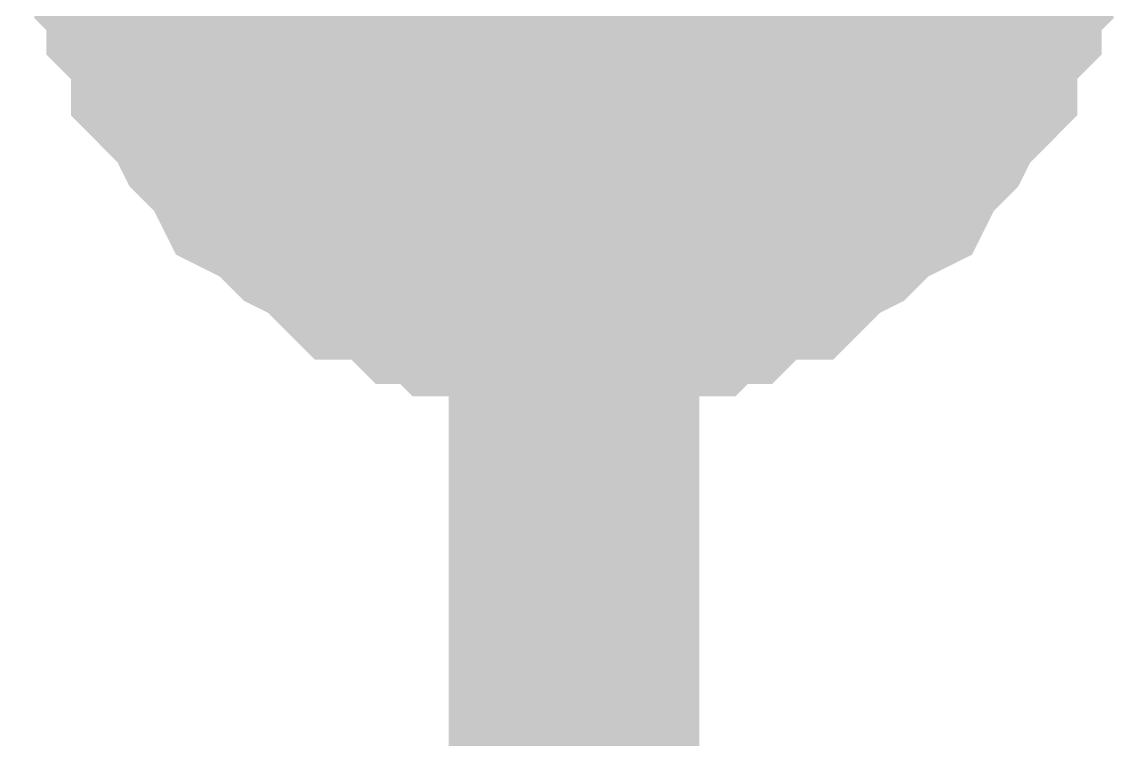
# Model space of a CAD drawing. Header units: inches. Extents: x 0 to 31.5, y 0 to 22.3.
# Drawn here: x 10.2753 to 10.3273, y 12.9581 to 12.9919 of the extents above; entities that cross this region are included whole.
import ezdxf

# ---------------------------------------------------------------- set-up
doc = ezdxf.new("R2010")
doc.units = ezdxf.units.IN
doc.header["$MEASUREMENT"] = 0
doc.layers.add('Sheet', color=255, linetype='Continuous')

msp = doc.modelspace()

# ---------------------------------------------------------------- linework, layer by layer
at = {"layer": 'Sheet'}
msp.add_lwpolyline([(10.29, 13, 0.02, 0.02, 1), (10.31, 13, 0.02, 0.02, 1)], format="xyseb", close=True, dxfattribs=at)
for points in [[(10.301345, 12.899797, 0.0118, 0.0118, 0), (10.301345, 12.999719, 0.0118, 0.0118, 0)], [(10.301345, 12.97962, 0.0118, 0.0118, 0), (10.300197, 12.97962, 0.0118, 0.0118, 0), (10.299049, 12.97962, 0.0118, 0.0118, 0), (10.298474, 12.97962, 0.0118, 0.0118, 0), (10.297326, 12.980194, 0.0118, 0.0118, 0), (10.296178, 12.980194, 0.0118, 0.0118, 0), (10.295604, 12.980768, 0.0118, 0.0118, 0), (10.294455, 12.980768, 0.0118, 0.0118, 0), (10.293881, 12.981343, 0.0118, 0.0118, 0), (10.292733, 12.981917, 0.0118, 0.0118, 0), (10.291585, 12.981917, 0.0118, 0.0118, 0), (10.29101, 12.982491, 0.0118, 0.0118, 0), (10.290436, 12.983066, 0.0118, 0.0118, 0), (10.289288, 12.98364, 0.0118, 0.0118, 0), (10.288714, 12.984214, 0.0118, 0.0118, 0), (10.28814, 12.984788, 0.0118, 0.0118, 0), (10.286991, 12.985363, 0.0118, 0.0118, 0), (10.286417, 12.986511, 0.0118, 0.0118, 0), (10.285843, 12.987085, 0.0118, 0.0118, 0), (10.285269, 12.98766, 0.0118, 0.0118, 0), (10.284695, 12.988808, 0.0118, 0.0118, 0), (10.284121, 12.989382, 0.0118, 0.0118, 0), (10.283547, 12.989957, 0.0118, 0.0118, 0), (10.283547, 12.991105, 0.0118, 0.0118, 0), (10.282972, 12.992254, 0.0118, 0.0118, 0), (10.282398, 12.992828, 0.0118, 0.0118, 0), (10.282398, 12.993977, 0.0118, 0.0118, 0), (10.281824, 12.994551, 0.0118, 0.0118, 0), (10.281824, 12.995699, 0.0118, 0.0118, 0), (10.28125, 12.996848, 0.0118, 0.0118, 0), (10.28125, 12.997422, 0.0118, 0.0118, 0), (10.28125, 12.998571, 0.0118, 0.0118, 0)], [(10.301345, 12.97962, 0.0118, 0.0118, 0), (10.300197, 12.97962, 0.0118, 0.0118, 0), (10.299049, 12.97962, 0.0118, 0.0118, 0), (10.298474, 12.97962, 0.0118, 0.0118, 0), (10.297326, 12.980194, 0.0118, 0.0118, 0), (10.296178, 12.980194, 0.0118, 0.0118, 0), (10.295604, 12.980768, 0.0118, 0.0118, 0), (10.294455, 12.980768, 0.0118, 0.0118, 0), (10.293881, 12.981343, 0.0118, 0.0118, 0), (10.292733, 12.981917, 0.0118, 0.0118, 0), (10.291585, 12.981917, 0.0118, 0.0118, 0), (10.29101, 12.982491, 0.0118, 0.0118, 0), (10.290436, 12.983066, 0.0118, 0.0118, 0), (10.289288, 12.98364, 0.0118, 0.0118, 0), (10.288714, 12.984214, 0.0118, 0.0118, 0), (10.28814, 12.984788, 0.0118, 0.0118, 0), (10.286991, 12.985363, 0.0118, 0.0118, 0), (10.286417, 12.986511, 0.0118, 0.0118, 0), (10.285843, 12.987085, 0.0118, 0.0118, 0), (10.285269, 12.98766, 0.0118, 0.0118, 0), (10.284695, 12.988808, 0.0118, 0.0118, 0), (10.284121, 12.989382, 0.0118, 0.0118, 0), (10.283547, 12.989957, 0.0118, 0.0118, 0), (10.283547, 12.991105, 0.0118, 0.0118, 0), (10.282972, 12.992254, 0.0118, 0.0118, 0), (10.282398, 12.992828, 0.0118, 0.0118, 0), (10.282398, 12.993977, 0.0118, 0.0118, 0), (10.281824, 12.994551, 0.0118, 0.0118, 0), (10.281824, 12.995699, 0.0118, 0.0118, 0), (10.28125, 12.996848, 0.0118, 0.0118, 0), (10.28125, 12.997422, 0.0118, 0.0118, 0), (10.28125, 12.998571, 0.0118, 0.0118, 0)], [(10.301345, 12.97962, 0.0118, 0.0118, 0), (10.300197, 12.97962, 0.0118, 0.0118, 0), (10.299049, 12.97962, 0.0118, 0.0118, 0), (10.298474, 12.97962, 0.0118, 0.0118, 0), (10.297326, 12.980194, 0.0118, 0.0118, 0), (10.296178, 12.980194, 0.0118, 0.0118, 0), (10.295604, 12.980768, 0.0118, 0.0118, 0), (10.294455, 12.980768, 0.0118, 0.0118, 0), (10.293881, 12.981343, 0.0118, 0.0118, 0), (10.292733, 12.981917, 0.0118, 0.0118, 0), (10.291585, 12.981917, 0.0118, 0.0118, 0), (10.29101, 12.982491, 0.0118, 0.0118, 0), (10.290436, 12.983066, 0.0118, 0.0118, 0), (10.289288, 12.98364, 0.0118, 0.0118, 0), (10.288714, 12.984214, 0.0118, 0.0118, 0), (10.28814, 12.984788, 0.0118, 0.0118, 0), (10.286991, 12.985363, 0.0118, 0.0118, 0), (10.286417, 12.986511, 0.0118, 0.0118, 0), (10.285843, 12.987085, 0.0118, 0.0118, 0), (10.285269, 12.98766, 0.0118, 0.0118, 0), (10.284695, 12.988808, 0.0118, 0.0118, 0), (10.284121, 12.989382, 0.0118, 0.0118, 0), (10.283547, 12.989957, 0.0118, 0.0118, 0), (10.283547, 12.991105, 0.0118, 0.0118, 0), (10.282972, 12.992254, 0.0118, 0.0118, 0), (10.282398, 12.992828, 0.0118, 0.0118, 0), (10.282398, 12.993977, 0.0118, 0.0118, 0), (10.281824, 12.994551, 0.0118, 0.0118, 0), (10.281824, 12.995699, 0.0118, 0.0118, 0), (10.28125, 12.996848, 0.0118, 0.0118, 0), (10.28125, 12.997422, 0.0118, 0.0118, 0), (10.28125, 12.998571, 0.0118, 0.0118, 0)], [(10.301345, 12.97962, 0.0118, 0.0118, 0), (10.300197, 12.97962, 0.0118, 0.0118, 0), (10.299049, 12.97962, 0.0118, 0.0118, 0), (10.298474, 12.97962, 0.0118, 0.0118, 0), (10.297326, 12.980194, 0.0118, 0.0118, 0), (10.296178, 12.980194, 0.0118, 0.0118, 0), (10.295604, 12.980768, 0.0118, 0.0118, 0), (10.294455, 12.980768, 0.0118, 0.0118, 0), (10.293881, 12.981343, 0.0118, 0.0118, 0), (10.292733, 12.981917, 0.0118, 0.0118, 0), (10.291585, 12.981917, 0.0118, 0.0118, 0), (10.29101, 12.982491, 0.0118, 0.0118, 0), (10.290436, 12.983066, 0.0118, 0.0118, 0), (10.289288, 12.98364, 0.0118, 0.0118, 0), (10.288714, 12.984214, 0.0118, 0.0118, 0), (10.28814, 12.984788, 0.0118, 0.0118, 0), (10.286991, 12.985363, 0.0118, 0.0118, 0), (10.286417, 12.986511, 0.0118, 0.0118, 0), (10.285843, 12.987085, 0.0118, 0.0118, 0), (10.285269, 12.98766, 0.0118, 0.0118, 0), (10.284695, 12.988808, 0.0118, 0.0118, 0), (10.284121, 12.989382, 0.0118, 0.0118, 0), (10.283547, 12.989957, 0.0118, 0.0118, 0), (10.283547, 12.991105, 0.0118, 0.0118, 0), (10.282972, 12.992254, 0.0118, 0.0118, 0), (10.282398, 12.992828, 0.0118, 0.0118, 0), (10.282398, 12.993977, 0.0118, 0.0118, 0), (10.281824, 12.994551, 0.0118, 0.0118, 0), (10.281824, 12.995699, 0.0118, 0.0118, 0), (10.28125, 12.996848, 0.0118, 0.0118, 0), (10.28125, 12.997422, 0.0118, 0.0118, 0), (10.28125, 12.998571, 0.0118, 0.0118, 0)], [(10.32144, 12.998571, 0.0118, 0.0118, 0), (10.32144, 12.997422, 0.0118, 0.0118, 0), (10.32144, 12.996848, 0.0118, 0.0118, 0), (10.320866, 12.995699, 0.0118, 0.0118, 0), (10.320866, 12.994551, 0.0118, 0.0118, 0), (10.320292, 12.993977, 0.0118, 0.0118, 0), (10.320292, 12.992828, 0.0118, 0.0118, 0), (10.319718, 12.992254, 0.0118, 0.0118, 0), (10.319144, 12.991105, 0.0118, 0.0118, 0), (10.319144, 12.989957, 0.0118, 0.0118, 0), (10.31857, 12.989382, 0.0118, 0.0118, 0), (10.317995, 12.988808, 0.0118, 0.0118, 0), (10.317421, 12.98766, 0.0118, 0.0118, 0), (10.316847, 12.987085, 0.0118, 0.0118, 0), (10.316273, 12.986511, 0.0118, 0.0118, 0), (10.315699, 12.985363, 0.0118, 0.0118, 0), (10.314551, 12.984788, 0.0118, 0.0118, 0), (10.313976, 12.984214, 0.0118, 0.0118, 0), (10.313402, 12.98364, 0.0118, 0.0118, 0), (10.312254, 12.983066, 0.0118, 0.0118, 0), (10.31168, 12.982491, 0.0118, 0.0118, 0), (10.311106, 12.981917, 0.0118, 0.0118, 0), (10.309957, 12.981917, 0.0118, 0.0118, 0), (10.308809, 12.981343, 0.0118, 0.0118, 0), (10.308235, 12.980768, 0.0118, 0.0118, 0), (10.307087, 12.980768, 0.0118, 0.0118, 0), (10.306512, 12.980194, 0.0118, 0.0118, 0), (10.305364, 12.980194, 0.0118, 0.0118, 0), (10.304216, 12.97962, 0.0118, 0.0118, 0), (10.303642, 12.97962, 0.0118, 0.0118, 0), (10.302493, 12.97962, 0.0118, 0.0118, 0), (10.301345, 12.97962, 0.0118, 0.0118, 0)], [(10.32144, 12.998571, 0.0118, 0.0118, 0), (10.32144, 12.997422, 0.0118, 0.0118, 0), (10.32144, 12.996848, 0.0118, 0.0118, 0), (10.320866, 12.995699, 0.0118, 0.0118, 0), (10.320866, 12.994551, 0.0118, 0.0118, 0), (10.320292, 12.993977, 0.0118, 0.0118, 0), (10.320292, 12.992828, 0.0118, 0.0118, 0), (10.319718, 12.992254, 0.0118, 0.0118, 0), (10.319144, 12.991105, 0.0118, 0.0118, 0), (10.319144, 12.989957, 0.0118, 0.0118, 0), (10.31857, 12.989382, 0.0118, 0.0118, 0), (10.317995, 12.988808, 0.0118, 0.0118, 0), (10.317421, 12.98766, 0.0118, 0.0118, 0), (10.316847, 12.987085, 0.0118, 0.0118, 0), (10.316273, 12.986511, 0.0118, 0.0118, 0), (10.315699, 12.985363, 0.0118, 0.0118, 0), (10.314551, 12.984788, 0.0118, 0.0118, 0), (10.313976, 12.984214, 0.0118, 0.0118, 0), (10.313402, 12.98364, 0.0118, 0.0118, 0), (10.312254, 12.983066, 0.0118, 0.0118, 0), (10.31168, 12.982491, 0.0118, 0.0118, 0), (10.311106, 12.981917, 0.0118, 0.0118, 0), (10.309957, 12.981917, 0.0118, 0.0118, 0), (10.308809, 12.981343, 0.0118, 0.0118, 0), (10.308235, 12.980768, 0.0118, 0.0118, 0), (10.307087, 12.980768, 0.0118, 0.0118, 0), (10.306512, 12.980194, 0.0118, 0.0118, 0), (10.305364, 12.980194, 0.0118, 0.0118, 0), (10.304216, 12.97962, 0.0118, 0.0118, 0), (10.303642, 12.97962, 0.0118, 0.0118, 0), (10.302493, 12.97962, 0.0118, 0.0118, 0), (10.301345, 12.97962, 0.0118, 0.0118, 0)], [(10.32144, 12.998571, 0.0118, 0.0118, 0), (10.32144, 12.997422, 0.0118, 0.0118, 0), (10.32144, 12.996848, 0.0118, 0.0118, 0), (10.320866, 12.995699, 0.0118, 0.0118, 0), (10.320866, 12.994551, 0.0118, 0.0118, 0), (10.320292, 12.993977, 0.0118, 0.0118, 0), (10.320292, 12.992828, 0.0118, 0.0118, 0), (10.319718, 12.992254, 0.0118, 0.0118, 0), (10.319144, 12.991105, 0.0118, 0.0118, 0), (10.319144, 12.989957, 0.0118, 0.0118, 0), (10.31857, 12.989382, 0.0118, 0.0118, 0), (10.317995, 12.988808, 0.0118, 0.0118, 0), (10.317421, 12.98766, 0.0118, 0.0118, 0), (10.316847, 12.987085, 0.0118, 0.0118, 0), (10.316273, 12.986511, 0.0118, 0.0118, 0), (10.315699, 12.985363, 0.0118, 0.0118, 0), (10.314551, 12.984788, 0.0118, 0.0118, 0), (10.313976, 12.984214, 0.0118, 0.0118, 0), (10.313402, 12.98364, 0.0118, 0.0118, 0), (10.312254, 12.983066, 0.0118, 0.0118, 0), (10.31168, 12.982491, 0.0118, 0.0118, 0), (10.311106, 12.981917, 0.0118, 0.0118, 0), (10.309957, 12.981917, 0.0118, 0.0118, 0), (10.308809, 12.981343, 0.0118, 0.0118, 0), (10.308235, 12.980768, 0.0118, 0.0118, 0), (10.307087, 12.980768, 0.0118, 0.0118, 0), (10.306512, 12.980194, 0.0118, 0.0118, 0), (10.305364, 12.980194, 0.0118, 0.0118, 0), (10.304216, 12.97962, 0.0118, 0.0118, 0), (10.303642, 12.97962, 0.0118, 0.0118, 0), (10.302493, 12.97962, 0.0118, 0.0118, 0), (10.301345, 12.97962, 0.0118, 0.0118, 0)], [(10.32144, 12.998571, 0.0118, 0.0118, 0), (10.32144, 12.997422, 0.0118, 0.0118, 0), (10.32144, 12.996848, 0.0118, 0.0118, 0), (10.320866, 12.995699, 0.0118, 0.0118, 0), (10.320866, 12.994551, 0.0118, 0.0118, 0), (10.320292, 12.993977, 0.0118, 0.0118, 0), (10.320292, 12.992828, 0.0118, 0.0118, 0), (10.319718, 12.992254, 0.0118, 0.0118, 0), (10.319144, 12.991105, 0.0118, 0.0118, 0), (10.319144, 12.989957, 0.0118, 0.0118, 0), (10.31857, 12.989382, 0.0118, 0.0118, 0), (10.317995, 12.988808, 0.0118, 0.0118, 0), (10.317421, 12.98766, 0.0118, 0.0118, 0), (10.316847, 12.987085, 0.0118, 0.0118, 0), (10.316273, 12.986511, 0.0118, 0.0118, 0), (10.315699, 12.985363, 0.0118, 0.0118, 0), (10.314551, 12.984788, 0.0118, 0.0118, 0), (10.313976, 12.984214, 0.0118, 0.0118, 0), (10.313402, 12.98364, 0.0118, 0.0118, 0), (10.312254, 12.983066, 0.0118, 0.0118, 0), (10.31168, 12.982491, 0.0118, 0.0118, 0), (10.311106, 12.981917, 0.0118, 0.0118, 0), (10.309957, 12.981917, 0.0118, 0.0118, 0), (10.308809, 12.981343, 0.0118, 0.0118, 0), (10.308235, 12.980768, 0.0118, 0.0118, 0), (10.307087, 12.980768, 0.0118, 0.0118, 0), (10.306512, 12.980194, 0.0118, 0.0118, 0), (10.305364, 12.980194, 0.0118, 0.0118, 0), (10.304216, 12.97962, 0.0118, 0.0118, 0), (10.303642, 12.97962, 0.0118, 0.0118, 0), (10.302493, 12.97962, 0.0118, 0.0118, 0), (10.301345, 12.97962, 0.0118, 0.0118, 0)], [(10.301345, 12.97962, 0.0039, 0.0039, 0), (10.300197, 12.97962, 0.0039, 0.0039, 0), (10.299049, 12.97962, 0.0039, 0.0039, 0), (10.298474, 12.97962, 0.0039, 0.0039, 0), (10.297326, 12.980194, 0.0039, 0.0039, 0), (10.296178, 12.980194, 0.0039, 0.0039, 0), (10.295604, 12.980768, 0.0039, 0.0039, 0), (10.294455, 12.980768, 0.0039, 0.0039, 0), (10.293881, 12.981343, 0.0039, 0.0039, 0), (10.292733, 12.981917, 0.0039, 0.0039, 0), (10.291585, 12.981917, 0.0039, 0.0039, 0), (10.29101, 12.982491, 0.0039, 0.0039, 0), (10.290436, 12.983066, 0.0039, 0.0039, 0), (10.289288, 12.98364, 0.0039, 0.0039, 0), (10.288714, 12.984214, 0.0039, 0.0039, 0), (10.28814, 12.984788, 0.0039, 0.0039, 0), (10.286991, 12.985363, 0.0039, 0.0039, 0), (10.286417, 12.986511, 0.0039, 0.0039, 0), (10.285843, 12.987085, 0.0039, 0.0039, 0), (10.285269, 12.98766, 0.0039, 0.0039, 0), (10.284695, 12.988808, 0.0039, 0.0039, 0), (10.284121, 12.989382, 0.0039, 0.0039, 0), (10.283547, 12.989957, 0.0039, 0.0039, 0), (10.283547, 12.991105, 0.0039, 0.0039, 0), (10.282972, 12.992254, 0.0039, 0.0039, 0), (10.282398, 12.992828, 0.0039, 0.0039, 0), (10.282398, 12.993977, 0.0039, 0.0039, 0)], [(10.301345, 12.97962, 0.0039, 0.0039, 0), (10.300197, 12.97962, 0.0039, 0.0039, 0), (10.299049, 12.97962, 0.0039, 0.0039, 0), (10.298474, 12.97962, 0.0039, 0.0039, 0), (10.297326, 12.980194, 0.0039, 0.0039, 0), (10.296178, 12.980194, 0.0039, 0.0039, 0), (10.295604, 12.980768, 0.0039, 0.0039, 0), (10.294455, 12.980768, 0.0039, 0.0039, 0), (10.293881, 12.981343, 0.0039, 0.0039, 0), (10.292733, 12.981917, 0.0039, 0.0039, 0), (10.291585, 12.981917, 0.0039, 0.0039, 0), (10.29101, 12.982491, 0.0039, 0.0039, 0), (10.290436, 12.983066, 0.0039, 0.0039, 0), (10.289288, 12.98364, 0.0039, 0.0039, 0), (10.288714, 12.984214, 0.0039, 0.0039, 0), (10.28814, 12.984788, 0.0039, 0.0039, 0), (10.286991, 12.985363, 0.0039, 0.0039, 0), (10.286417, 12.986511, 0.0039, 0.0039, 0), (10.285843, 12.987085, 0.0039, 0.0039, 0), (10.285269, 12.98766, 0.0039, 0.0039, 0), (10.284695, 12.988808, 0.0039, 0.0039, 0), (10.284121, 12.989382, 0.0039, 0.0039, 0), (10.283547, 12.989957, 0.0039, 0.0039, 0), (10.283547, 12.991105, 0.0039, 0.0039, 0), (10.282972, 12.992254, 0.0039, 0.0039, 0), (10.282398, 12.992828, 0.0039, 0.0039, 0), (10.282398, 12.993977, 0.0039, 0.0039, 0)], [(10.301345, 12.97962, 0.0039, 0.0039, 0), (10.300197, 12.97962, 0.0039, 0.0039, 0), (10.299049, 12.97962, 0.0039, 0.0039, 0), (10.298474, 12.97962, 0.0039, 0.0039, 0), (10.297326, 12.980194, 0.0039, 0.0039, 0), (10.296178, 12.980194, 0.0039, 0.0039, 0), (10.295604, 12.980768, 0.0039, 0.0039, 0), (10.294455, 12.980768, 0.0039, 0.0039, 0), (10.293881, 12.981343, 0.0039, 0.0039, 0), (10.292733, 12.981917, 0.0039, 0.0039, 0), (10.291585, 12.981917, 0.0039, 0.0039, 0), (10.29101, 12.982491, 0.0039, 0.0039, 0), (10.290436, 12.983066, 0.0039, 0.0039, 0), (10.289288, 12.98364, 0.0039, 0.0039, 0), (10.288714, 12.984214, 0.0039, 0.0039, 0), (10.28814, 12.984788, 0.0039, 0.0039, 0), (10.286991, 12.985363, 0.0039, 0.0039, 0), (10.286417, 12.986511, 0.0039, 0.0039, 0), (10.285843, 12.987085, 0.0039, 0.0039, 0), (10.285269, 12.98766, 0.0039, 0.0039, 0), (10.284695, 12.988808, 0.0039, 0.0039, 0), (10.284121, 12.989382, 0.0039, 0.0039, 0), (10.283547, 12.989957, 0.0039, 0.0039, 0), (10.283547, 12.991105, 0.0039, 0.0039, 0), (10.282972, 12.992254, 0.0039, 0.0039, 0), (10.282398, 12.992828, 0.0039, 0.0039, 0), (10.282398, 12.993977, 0.0039, 0.0039, 0)], [(10.301345, 12.97962, 0.0039, 0.0039, 0), (10.300197, 12.97962, 0.0039, 0.0039, 0), (10.299049, 12.97962, 0.0039, 0.0039, 0), (10.298474, 12.97962, 0.0039, 0.0039, 0), (10.297326, 12.980194, 0.0039, 0.0039, 0), (10.296178, 12.980194, 0.0039, 0.0039, 0), (10.295604, 12.980768, 0.0039, 0.0039, 0), (10.294455, 12.980768, 0.0039, 0.0039, 0), (10.293881, 12.981343, 0.0039, 0.0039, 0), (10.292733, 12.981917, 0.0039, 0.0039, 0), (10.291585, 12.981917, 0.0039, 0.0039, 0), (10.29101, 12.982491, 0.0039, 0.0039, 0), (10.290436, 12.983066, 0.0039, 0.0039, 0), (10.289288, 12.98364, 0.0039, 0.0039, 0), (10.288714, 12.984214, 0.0039, 0.0039, 0), (10.28814, 12.984788, 0.0039, 0.0039, 0), (10.286991, 12.985363, 0.0039, 0.0039, 0), (10.286417, 12.986511, 0.0039, 0.0039, 0), (10.285843, 12.987085, 0.0039, 0.0039, 0), (10.285269, 12.98766, 0.0039, 0.0039, 0), (10.284695, 12.988808, 0.0039, 0.0039, 0), (10.284121, 12.989382, 0.0039, 0.0039, 0), (10.283547, 12.989957, 0.0039, 0.0039, 0), (10.283547, 12.991105, 0.0039, 0.0039, 0), (10.282972, 12.992254, 0.0039, 0.0039, 0), (10.282398, 12.992828, 0.0039, 0.0039, 0), (10.282398, 12.993977, 0.0039, 0.0039, 0)], [(10.320292, 12.993977, 0.0039, 0.0039, 0), (10.320292, 12.992828, 0.0039, 0.0039, 0), (10.319718, 12.992254, 0.0039, 0.0039, 0), (10.319144, 12.991105, 0.0039, 0.0039, 0), (10.319144, 12.989957, 0.0039, 0.0039, 0), (10.31857, 12.989382, 0.0039, 0.0039, 0), (10.317995, 12.988808, 0.0039, 0.0039, 0), (10.317421, 12.98766, 0.0039, 0.0039, 0), (10.316847, 12.987085, 0.0039, 0.0039, 0), (10.316273, 12.986511, 0.0039, 0.0039, 0), (10.315699, 12.985363, 0.0039, 0.0039, 0), (10.314551, 12.984788, 0.0039, 0.0039, 0), (10.313976, 12.984214, 0.0039, 0.0039, 0), (10.313402, 12.98364, 0.0039, 0.0039, 0), (10.312254, 12.983066, 0.0039, 0.0039, 0), (10.31168, 12.982491, 0.0039, 0.0039, 0), (10.311106, 12.981917, 0.0039, 0.0039, 0), (10.309957, 12.981917, 0.0039, 0.0039, 0), (10.308809, 12.981343, 0.0039, 0.0039, 0), (10.308235, 12.980768, 0.0039, 0.0039, 0), (10.307087, 12.980768, 0.0039, 0.0039, 0), (10.306512, 12.980194, 0.0039, 0.0039, 0), (10.305364, 12.980194, 0.0039, 0.0039, 0), (10.304216, 12.97962, 0.0039, 0.0039, 0), (10.303642, 12.97962, 0.0039, 0.0039, 0), (10.302493, 12.97962, 0.0039, 0.0039, 0), (10.301345, 12.97962, 0.0039, 0.0039, 0)], [(10.320292, 12.993977, 0.0039, 0.0039, 0), (10.320292, 12.992828, 0.0039, 0.0039, 0), (10.319718, 12.992254, 0.0039, 0.0039, 0), (10.319144, 12.991105, 0.0039, 0.0039, 0), (10.319144, 12.989957, 0.0039, 0.0039, 0), (10.31857, 12.989382, 0.0039, 0.0039, 0), (10.317995, 12.988808, 0.0039, 0.0039, 0), (10.317421, 12.98766, 0.0039, 0.0039, 0), (10.316847, 12.987085, 0.0039, 0.0039, 0), (10.316273, 12.986511, 0.0039, 0.0039, 0), (10.315699, 12.985363, 0.0039, 0.0039, 0), (10.314551, 12.984788, 0.0039, 0.0039, 0), (10.313976, 12.984214, 0.0039, 0.0039, 0), (10.313402, 12.98364, 0.0039, 0.0039, 0), (10.312254, 12.983066, 0.0039, 0.0039, 0), (10.31168, 12.982491, 0.0039, 0.0039, 0), (10.311106, 12.981917, 0.0039, 0.0039, 0), (10.309957, 12.981917, 0.0039, 0.0039, 0), (10.308809, 12.981343, 0.0039, 0.0039, 0), (10.308235, 12.980768, 0.0039, 0.0039, 0), (10.307087, 12.980768, 0.0039, 0.0039, 0), (10.306512, 12.980194, 0.0039, 0.0039, 0), (10.305364, 12.980194, 0.0039, 0.0039, 0), (10.304216, 12.97962, 0.0039, 0.0039, 0), (10.303642, 12.97962, 0.0039, 0.0039, 0), (10.302493, 12.97962, 0.0039, 0.0039, 0), (10.301345, 12.97962, 0.0039, 0.0039, 0)], [(10.320292, 12.993977, 0.0039, 0.0039, 0), (10.320292, 12.992828, 0.0039, 0.0039, 0), (10.319718, 12.992254, 0.0039, 0.0039, 0), (10.319144, 12.991105, 0.0039, 0.0039, 0), (10.319144, 12.989957, 0.0039, 0.0039, 0), (10.31857, 12.989382, 0.0039, 0.0039, 0), (10.317995, 12.988808, 0.0039, 0.0039, 0), (10.317421, 12.98766, 0.0039, 0.0039, 0), (10.316847, 12.987085, 0.0039, 0.0039, 0), (10.316273, 12.986511, 0.0039, 0.0039, 0), (10.315699, 12.985363, 0.0039, 0.0039, 0), (10.314551, 12.984788, 0.0039, 0.0039, 0), (10.313976, 12.984214, 0.0039, 0.0039, 0), (10.313402, 12.98364, 0.0039, 0.0039, 0), (10.312254, 12.983066, 0.0039, 0.0039, 0), (10.31168, 12.982491, 0.0039, 0.0039, 0), (10.311106, 12.981917, 0.0039, 0.0039, 0), (10.309957, 12.981917, 0.0039, 0.0039, 0), (10.308809, 12.981343, 0.0039, 0.0039, 0), (10.308235, 12.980768, 0.0039, 0.0039, 0), (10.307087, 12.980768, 0.0039, 0.0039, 0), (10.306512, 12.980194, 0.0039, 0.0039, 0), (10.305364, 12.980194, 0.0039, 0.0039, 0), (10.304216, 12.97962, 0.0039, 0.0039, 0), (10.303642, 12.97962, 0.0039, 0.0039, 0), (10.302493, 12.97962, 0.0039, 0.0039, 0), (10.301345, 12.97962, 0.0039, 0.0039, 0)], [(10.320292, 12.993977, 0.0039, 0.0039, 0), (10.320292, 12.992828, 0.0039, 0.0039, 0), (10.319718, 12.992254, 0.0039, 0.0039, 0), (10.319144, 12.991105, 0.0039, 0.0039, 0), (10.319144, 12.989957, 0.0039, 0.0039, 0), (10.31857, 12.989382, 0.0039, 0.0039, 0), (10.317995, 12.988808, 0.0039, 0.0039, 0), (10.317421, 12.98766, 0.0039, 0.0039, 0), (10.316847, 12.987085, 0.0039, 0.0039, 0), (10.316273, 12.986511, 0.0039, 0.0039, 0), (10.315699, 12.985363, 0.0039, 0.0039, 0), (10.314551, 12.984788, 0.0039, 0.0039, 0), (10.313976, 12.984214, 0.0039, 0.0039, 0), (10.313402, 12.98364, 0.0039, 0.0039, 0), (10.312254, 12.983066, 0.0039, 0.0039, 0), (10.31168, 12.982491, 0.0039, 0.0039, 0), (10.311106, 12.981917, 0.0039, 0.0039, 0), (10.309957, 12.981917, 0.0039, 0.0039, 0), (10.308809, 12.981343, 0.0039, 0.0039, 0), (10.308235, 12.980768, 0.0039, 0.0039, 0), (10.307087, 12.980768, 0.0039, 0.0039, 0), (10.306512, 12.980194, 0.0039, 0.0039, 0), (10.305364, 12.980194, 0.0039, 0.0039, 0), (10.304216, 12.97962, 0.0039, 0.0039, 0), (10.303642, 12.97962, 0.0039, 0.0039, 0), (10.302493, 12.97962, 0.0039, 0.0039, 0), (10.301345, 12.97962, 0.0039, 0.0039, 0)]]:
    msp.add_lwpolyline(points, format="xyseb", dxfattribs=at)

doc.saveas('drawing.dxf')
